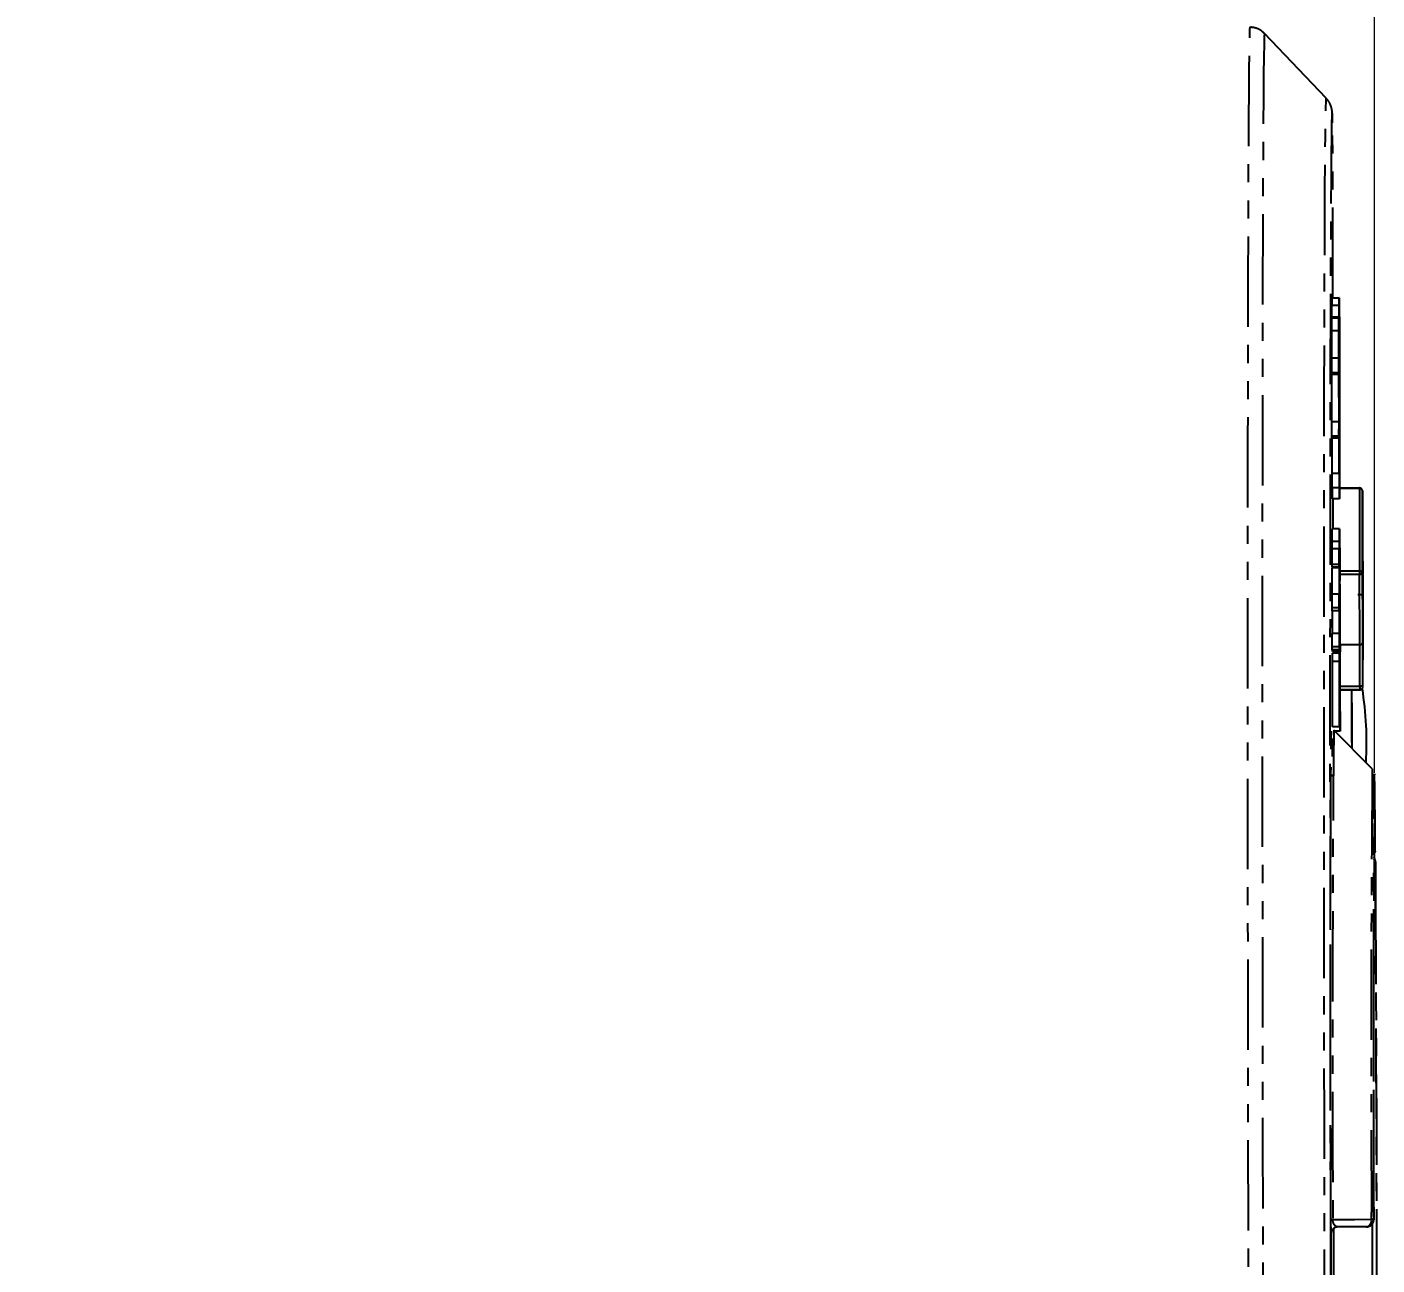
# Model space of a CAD drawing. Header units: millimetres. Extents: x 2462 to 4142, y 835 to 2023.
# Drawn here: x 3470.2 to 3565, y 1294.6 to 1381.6 of the extents above; entities that cross this region are included whole.
import ezdxf

# ---------------------------------------------------------------- set-up
doc = ezdxf.new("R2010")
doc.units = ezdxf.units.MM
doc.linetypes.add('PHANTOM', pattern=[12.7, 6.35, -1.27, 1.27, -1.27, 1.27, -1.27])
doc.layers.add('AM_5', color=3, linetype='Continuous', lineweight=25)
doc.styles.add('SLDTEXTSTYLE1', font='txt.shx', dxfattribs={"width": 0.7, "bigfont": 'gbcbig.shx'})
doc.dimstyles.new('SLDDIMSTYLE12$0', dxfattribs={"dimtxt": 12, "dimasz": 10, "dimexe": 0, "dimexo": 0.0625, "dimgap": 0.875, "dimtad": 1, "dimdec": 1, "dimlfac": 1.8, "dimrnd": 1e-09, "dimzin": 12, "dimdsep": 46, "dimtxsty": 'SLDTEXTSTYLE1', "dimcen": 0.09, "dimdle": 8.16, "dimclrd": 3, "dimclre": 3, "dimadec": 0, "dimazin": 3, "dimtfac": 1, "dimtdec": 1, "dimtofl": 0, "dimtmove": 0, "dimatfit": 3, "dimfxl": 0, "dimfrac": 2, "dimtolj": 1, "dimlwd": 5, "dimlwe": 5, "dimarcsym": 0})

# ---------------------------------------------------------------- blocks, each defined once
blk = doc.blocks.new('*D40')
at = {"layer": 'AM_5', "color": 3, "lineweight": 5, "transparency": 16777216}
blk.add_line((3383.876, 1326.694), (3383.876, 1495.505), dxfattribs=at)
at = {"layer": 'AM_5', "color": 3, "linetype": 'Continuous', "lineweight": 5, "transparency": 16777216}
for p, q in [((3393.876, 1495.505), (3554.861, 1495.505)), ((3564.861, 1329.203), (3564.861, 1495.505))]:
    blk.add_line(p, q, dxfattribs=at)
at = {"layer": 'AM_5', "color": 3, "transparency": 16777216}
for points in [[(3393.876, 1497.171), (3393.876, 1493.838), (3383.876, 1495.505)], [(3554.861, 1497.171), (3554.861, 1493.838), (3564.861, 1495.505)]]:
    blk.add_solid(points, dxfattribs=at)
at = {"layer": 'Defpoints', "color": 0, "transparency": 16777216}
for p in [(3564.861, 1495.505), (3564.861, 1329.14), (3383.876, 1326.632)]:
    blk.add_point(p, dxfattribs=at)
at = {"layer": 'AM_5', "color": 0, "transparency": 16777216, "insert": (3474.368, 1502.38), "char_height": 12, "attachment_point": 5, "style": 'SLDTEXTSTYLE1'}
blk.add_mtext('\\A1;195', dxfattribs=at)

msp = doc.modelspace()

# ---------------------------------------------------------------- linework, layer by layer
at = {"color": 7, "linetype": 'PHANTOM', "lineweight": 25}
for p, q in [((3561.477, 1376.601), (3557.145, 1381.15)), ((3561.946, 1362.57), (3561.924, 1374.876)), ((3561.89, 1362.569), (3561.891, 1362.57)), ((3562.39, 1362.57), (3561.89, 1362.569)), ((3561.891, 1362.054), (3561.89, 1362.569)), ((3562.391, 1362.571), (3561.891, 1362.57)), ((3562.39, 1362.57), (3562.391, 1362.571)), ((3562.391, 1362.571), (3562.397, 1359.954)), ((3561.879, 1361.224), (3561.88, 1362.054)), ((3562.38, 1362.055), (3561.88, 1362.054)), ((3562.379, 1361.225), (3562.38, 1362.055)), ((3561.865, 1360.26), (3561.866, 1361.155)), ((3562.366, 1361.155), (3561.866, 1361.155)), ((3562.379, 1361.225), (3561.879, 1361.224)), ((3562.365, 1360.261), (3562.366, 1361.155)), ((3562.365, 1360.261), (3561.865, 1360.26)), ((3562.401, 1360.595), (3562.395, 1360.595)), ((3562.4, 1359.637), (3562.401, 1360.595)), ((3561.863, 1357.321), (3561.864, 1358.343)), ((3562.364, 1358.344), (3561.864, 1358.343)), ((3562.363, 1357.322), (3562.364, 1358.344)), ((3562.368, 1358.027), (3562.371, 1357.964)), ((3562.373, 1357.965), (3562.386, 1357.906)), ((3562.396, 1357.783), (3562.397, 1358.613)), ((3562.363, 1357.322), (3561.863, 1357.321)), ((3561.864, 1357.194), (3561.863, 1357.321)), ((3562.364, 1357.194), (3561.864, 1357.194)), ((3561.879, 1353.876), (3561.872, 1357.194)), ((3562.364, 1357.194), (3562.363, 1357.322)), ((3562.372, 1357.389), (3562.368, 1357.452)), ((3562.379, 1353.752), (3562.372, 1357.389)), ((3562.387, 1357.332), (3562.374, 1357.39)), ((3562.374, 1357.39), (3562.381, 1353.753)), ((3562.387, 1357.332), (3562.374, 1357.332)), ((3562.384, 1357.011), (3562.375, 1357.011)), ((3562.38, 1357.009), (3562.375, 1357.009)), ((3562.379, 1356.243), (3562.38, 1357.009)), ((3562.384, 1356.245), (3562.384, 1357.011)), ((3562.394, 1353.822), (3562.387, 1357.332)), ((3562.379, 1356.243), (3562.376, 1356.243)), ((3562.39, 1356.63), (3562.395, 1354.206)), ((3562.395, 1356.058), (3562.391, 1356.058)), ((3562.394, 1355.035), (3562.395, 1356.058)), ((3562.394, 1355.035), (3562.393, 1355.035)), ((3562.395, 1354.844), (3562.394, 1355.035)), ((3562.399, 1355.74), (3562.401, 1355.741)), ((3562.402, 1355.166), (3562.399, 1355.165)), ((3562.402, 1355.741), (3562.408, 1355.744)), ((3562.41, 1355.169), (3562.404, 1355.167)), ((3562.395, 1354.844), (3562.394, 1354.844)), ((3561.872, 1352.854), (3561.873, 1353.876)), ((3562.373, 1353.877), (3561.873, 1353.876)), ((3562.372, 1352.855), (3562.373, 1353.877)), ((3562.375, 1353.686), (3562.379, 1353.752)), ((3562.38, 1353.178), (3562.377, 1353.112)), ((3562.381, 1353.753), (3562.384, 1353.754)), ((3562.384, 1353.754), (3562.381, 1353.754)), ((3562.395, 1353.247), (3562.382, 1353.178)), ((3562.386, 1353.755), (3562.389, 1353.756)), ((3562.391, 1353.757), (3562.394, 1353.822)), ((3562.408, 1353.189), (3562.407, 1352.358)), ((3562.372, 1352.855), (3561.872, 1352.854)), ((3561.873, 1352.726), (3561.872, 1352.854)), ((3562.372, 1352.727), (3561.873, 1352.726)), ((3562.372, 1352.727), (3562.372, 1352.855)), ((3562.419, 1351.469), (3562.418, 1350.702)), ((3562.386, 1350.242), (3561.886, 1350.241)), ((3561.903, 1349.226), (3561.901, 1350.241)), ((3562.387, 1351.136), (3562.386, 1350.242)), ((3562.404, 1350.057), (3562.403, 1349.227)), ((3562.403, 1349.227), (3561.903, 1349.226)), ((3561.919, 1348.466), (3561.916, 1349.226)), ((3562.419, 1348.467), (3561.919, 1348.466)), ((3561.973, 1346.352), (3561.97, 1348.466)), ((3563.819, 1349.221), (3562.417, 1349.219)), ((3563.819, 1349.187), (3562.417, 1349.184)), ((3562.419, 1348.595), (3562.419, 1348.467)), ((3564.043, 1344.089), (3564.019, 1349.021)), ((3564.018, 1346.62), (3564.023, 1345.566)), ((3564.018, 1346.424), (3564.018, 1346.62)), ((3564.022, 1345.607), (3564.018, 1346.424)), ((3561.902, 1345.457), (3561.903, 1346.352)), ((3562.403, 1346.353), (3561.903, 1346.352)), ((3562.402, 1345.458), (3562.403, 1346.353)), ((3562.41, 1344.695), (3562.411, 1345.526)), ((3562.411, 1345.526), (3562.413, 1345.08)), ((3564.017, 1345.679), (3564.021, 1344.976)), ((3564.017, 1345.483), (3564.017, 1345.679)), ((3564.021, 1344.78), (3564.017, 1345.483)), ((3564.021, 1344.976), (3564.022, 1345.607)), ((3564.023, 1345.566), (3564.021, 1343.798)), ((3564.022, 1345.566), (3564.023, 1345.566)), ((3561.889, 1343.855), (3561.89, 1344.942)), ((3562.39, 1344.942), (3561.89, 1344.942)), ((3562.402, 1345.458), (3561.902, 1345.457)), ((3562.389, 1343.856), (3562.39, 1344.942)), ((3562.413, 1344.441), (3562.41, 1344.695)), ((3564.016, 1344.997), (3564.02, 1344.232)), ((3564.016, 1344.801), (3564.016, 1344.997)), ((3564.021, 1343.798), (3564.016, 1344.801)), ((3564.02, 1344.976), (3564.021, 1344.976)), ((3564.02, 1344.232), (3564.021, 1344.78)), ((3564.024, 1343.291), (3564.027, 1344.863)), ((3564.028, 1344.625), (3564.026, 1343.054)), ((3564.026, 1344.625), (3564.028, 1344.625)), ((3564.027, 1344.863), (3564.028, 1344.625)), ((3562.389, 1343.856), (3561.889, 1343.855)), ((3561.89, 1343.664), (3561.889, 1343.855)), ((3562.39, 1343.665), (3561.89, 1343.664)), ((3562.399, 1343.605), (3561.899, 1343.604)), ((3561.903, 1341.749), (3561.899, 1343.604)), ((3562.39, 1343.665), (3562.389, 1343.856)), ((3562.399, 1343.605), (3562.394, 1343.899)), ((3562.404, 1341.435), (3562.399, 1343.605)), ((3562.401, 1343.606), (3562.411, 1338.883)), ((3562.422, 1340.037), (3562.413, 1344.441)), ((3562.415, 1344.441), (3562.419, 1342.463)), ((3562.43, 1344.064), (3562.415, 1344.064)), ((3562.43, 1342.851), (3562.43, 1344.064)), ((3564.019, 1344.232), (3564.02, 1344.232)), ((3564.022, 1343.705), (3564.024, 1343.291)), ((3564.022, 1343.508), (3564.022, 1343.705)), ((3562.43, 1342.851), (3562.418, 1342.851)), ((3562.431, 1342.724), (3562.418, 1342.723)), ((3562.431, 1342.724), (3562.43, 1342.851)), ((3563.811, 1343.152), (3562.431, 1343.15)), ((3562.432, 1343.403), (3563.811, 1343.405)), ((3563.835, 1338.22), (3563.811, 1343.152)), ((3564.011, 1343.294), (3564.035, 1338.361)), ((3564.027, 1342.444), (3564.022, 1343.508)), ((3564.023, 1343.291), (3564.024, 1343.291)), ((3564.07, 1343.35), (3564.024, 1343.35)), ((3564.024, 1343.054), (3564.026, 1343.054)), ((3564.026, 1343.054), (3564.028, 1342.64)), ((3564.026, 1342.64), (3564.028, 1342.64)), ((3564.028, 1342.64), (3564.027, 1342.444)), ((3564.035, 1340.893), (3564.037, 1342.661)), ((3564.037, 1342.661), (3564.038, 1342.454)), ((3561.892, 1340.791), (3561.893, 1341.749)), ((3562.393, 1341.75), (3561.893, 1341.749)), ((3562.392, 1340.792), (3562.393, 1341.75)), ((3562.419, 1342.463), (3562.43, 1342.468)), ((3562.43, 1342.468), (3562.419, 1342.468)), ((3562.428, 1341.892), (3562.42, 1341.889)), ((3562.42, 1341.889), (3562.423, 1340.485)), ((3562.433, 1342.213), (3562.431, 1341.638)), ((3563.695, 1341.727), (3564.07, 1341.728)), ((3564.038, 1342.454), (3564.037, 1341.193)), ((3564.037, 1342.454), (3564.038, 1342.454)), ((3564.037, 1341.172), (3564.04, 1342.185)), ((3564.039, 1342.02), (3564.04, 1342.02)), ((3564.04, 1342.185), (3564.04, 1342.02)), ((3564.04, 1342.02), (3564.04, 1340.511)), ((3564.04, 1340.49), (3564.042, 1341.751)), ((3564.042, 1341.751), (3564.043, 1341.544)), ((3562.392, 1340.792), (3561.892, 1340.791)), ((3561.893, 1340.6), (3561.892, 1340.791)), ((3562.393, 1340.6), (3562.392, 1340.792)), ((3562.397, 1341.432), (3562.404, 1341.435)), ((3562.405, 1340.861), (3562.398, 1340.858)), ((3562.409, 1338.755), (3562.405, 1340.861)), ((3562.415, 1340.609), (3562.415, 1341.312)), ((3562.431, 1341.638), (3562.421, 1341.638)), ((3564.035, 1341.193), (3564.037, 1341.193)), ((3564.035, 1341.172), (3564.037, 1341.172)), ((3564.036, 1340.573), (3564.035, 1340.893)), ((3564.039, 1341.513), (3564.036, 1340.573)), ((3564.037, 1341.193), (3564.037, 1341.172)), ((3564.038, 1341.513), (3564.039, 1341.513)), ((3564.039, 1341.493), (3564.039, 1341.513)), ((3564.039, 1340.097), (3564.039, 1341.493)), ((3564.043, 1341.544), (3564.04, 1339.777)), ((3564.041, 1341.544), (3564.043, 1341.544)), ((3564.044, 1341.327), (3564.049, 1340.273)), ((3564.044, 1341.131), (3564.044, 1341.327)), ((3564.048, 1340.314), (3564.044, 1341.131)), ((3562.393, 1340.6), (3561.893, 1340.6)), ((3561.909, 1339.006), (3561.906, 1340.6)), ((3562.423, 1340.485), (3562.434, 1340.489)), ((3562.434, 1340.489), (3562.423, 1340.489)), ((3562.431, 1339.913), (3562.424, 1339.911)), ((3562.424, 1339.911), (3562.428, 1338.188)), ((3562.432, 1339.909), (3562.431, 1339.913)), ((3562.437, 1340.299), (3562.435, 1339.596)), ((3564.039, 1340.511), (3564.04, 1340.511)), ((3564.039, 1340.49), (3564.04, 1340.49)), ((3564.04, 1339.777), (3564.039, 1340.097)), ((3564.04, 1340.511), (3564.04, 1340.49)), ((3564.043, 1340.386), (3564.047, 1339.683)), ((3564.043, 1340.19), (3564.043, 1340.386)), ((3564.046, 1339.487), (3564.043, 1340.19)), ((3564.049, 1340.273), (3564.046, 1338.505)), ((3564.047, 1339.683), (3564.048, 1340.314)), ((3564.047, 1340.273), (3564.049, 1340.273)), ((3564.05, 1340.045), (3564.051, 1339.797)), ((3564.051, 1338.856), (3564.05, 1340.045)), ((3564.05, 1339.797), (3564.051, 1339.797)), ((3564.051, 1339.797), (3564.052, 1338.66)), ((3561.901, 1338.048), (3561.902, 1339.006)), ((3562.402, 1339.007), (3561.902, 1339.006)), ((3562.401, 1338.049), (3562.402, 1339.007)), ((3562.411, 1338.883), (3562.414, 1338.437)), ((3562.426, 1338.123), (3562.423, 1339.718)), ((3562.435, 1339.596), (3562.425, 1339.596)), ((3564.042, 1339.704), (3564.046, 1338.939)), ((3564.042, 1339.508), (3564.042, 1339.704)), ((3564.046, 1338.505), (3564.042, 1339.508)), ((3564.044, 1338.939), (3564.046, 1338.939)), ((3564.045, 1339.683), (3564.047, 1339.683)), ((3564.046, 1338.939), (3564.046, 1339.487)), ((3564.053, 1338.391), (3564.054, 1339.156)), ((3564.056, 1338.918), (3564.053, 1337.151)), ((3564.054, 1339.156), (3564.056, 1338.918)), ((3564.054, 1338.918), (3564.056, 1338.918)), ((3562.401, 1338.049), (3561.901, 1338.048)), ((3561.902, 1337.857), (3561.901, 1338.048)), ((3562.402, 1337.858), (3562.401, 1338.049)), ((3562.406, 1338.753), (3562.409, 1338.755)), ((3562.411, 1338.181), (3562.406, 1338.179)), ((3562.412, 1337.734), (3562.411, 1338.181)), ((3562.414, 1338.437), (3562.412, 1337.734)), ((3562.424, 1337.675), (3562.426, 1338.123)), ((3562.428, 1338.188), (3562.44, 1338.192)), ((3562.44, 1338.192), (3562.428, 1338.192)), ((3562.444, 1338.002), (3562.441, 1337.363)), ((3562.483, 1338.217), (3563.835, 1338.22)), ((3564.046, 1338.66), (3564.052, 1338.66)), ((3564.088, 1338.638), (3564.046, 1338.637)), ((3564.052, 1338.66), (3564.053, 1338.391)), ((3564.053, 1338.195), (3564.052, 1338.484)), ((3564.052, 1338.391), (3564.053, 1338.391)), ((3564.052, 1337.585), (3564.053, 1338.195)), ((3562.402, 1337.858), (3561.902, 1337.857)), ((3561.905, 1337.028), (3561.906, 1337.603)), ((3562.405, 1337.029), (3561.905, 1337.028)), ((3562.406, 1337.604), (3561.906, 1337.603)), ((3561.912, 1337.733), (3561.912, 1337.857)), ((3562.412, 1337.734), (3561.912, 1337.733)), ((3562.405, 1337.029), (3562.406, 1337.604)), ((3562.418, 1336.523), (3562.419, 1337.162)), ((3562.421, 1337.482), (3562.421, 1336.779)), ((3562.425, 1337.42), (3562.421, 1337.42)), ((3562.441, 1337.363), (3562.421, 1337.363)), ((3562.427, 1337.357), (3562.421, 1337.357)), ((3562.425, 1337.42), (3562.424, 1337.675)), ((3562.427, 1337.357), (3562.428, 1337.421)), ((3562.435, 1335.252), (3562.427, 1337.357)), ((3562.438, 1337.617), (3562.43, 1337.614)), ((3564.051, 1337.812), (3564.052, 1337.585)), ((3564.053, 1337.151), (3564.051, 1337.668)), ((3564.051, 1337.585), (3564.052, 1337.585)), ((3562.411, 1335.371), (3562.421, 1335.311)), ((3562.423, 1335.311), (3562.435, 1335.252)), ((3562.436, 1335.292), (3563.842, 1335.295)), ((3563.844, 1335.041), (3562.437, 1335.039)), ((3563.845, 1335.041), (3563.844, 1335.041)), ((3562.422, 1334.673), (3562.413, 1334.732)), ((3562.437, 1334.614), (3562.425, 1334.673)), ((3562.437, 1335.036), (3563.844, 1335.038)), ((3562.416, 1333.265), (3562.416, 1332.434)), ((3562.428, 1333.461), (3562.427, 1332.694)), ((3562.444, 1333.148), (3562.444, 1332.127)), ((3562.416, 1332.434), (3561.916, 1332.434)), ((3564.713, 1329.495), (3562.001, 1332.197)), ((3562.427, 1332.694), (3562.416, 1332.694)), ((3562.444, 1332.127), (3562.072, 1332.126)), ((3564.711, 1329.492), (3564.713, 1329.495)), ((3564.91, 1323.71), (3564.911, 1325.952)), ((3564.91, 1323.71), (3564.894, 1323.584)), ((3564.932, 1322.958), (3564.932, 1320.717)), ((3564.658, 1297.835), (3564.658, 1298.339)), ((3562.025, 1297.215), (3562.178, 1297.327)), ((3564.495, 1297.341), (3564.504, 1297.345)), ((3564.806, 1297.805), (3564.814, 1297.808)), ((3561.821, 1296.805), (3561.802, 1296.797))]:
    msp.add_line(p, q, dxfattribs=at)
at = {"color": 7, "linetype": 'PHANTOM', "lineweight": 25, "flags": 128}
for points in [[(3556.432, 1208.143), (3556.432, 1208.143), (3556.415, 1208.323), (3556.396, 1208.859), (3556.377, 1209.747), (3556.358, 1210.984), (3556.339, 1212.566), (3556.319, 1214.484), (3556.299, 1216.732), (3556.279, 1219.301), (3556.26, 1222.18), (3556.24, 1225.356), (3556.22, 1228.818), (3556.201, 1232.55), (3556.182, 1236.538), (3556.163, 1240.765), (3556.145, 1245.214), (3556.128, 1249.867), (3556.111, 1254.704), (3556.094, 1259.706), (3556.079, 1264.852), (3556.064, 1270.121), (3556.051, 1275.491), (3556.038, 1280.941), (3556.026, 1286.449), (3556.016, 1291.991), (3556.006, 1297.544), (3555.998, 1303.087), (3555.99, 1308.596), (3555.984, 1314.049), (3555.98, 1319.423), (3555.976, 1324.697), (3555.974, 1329.848), (3555.973, 1334.856), (3555.973, 1339.7), (3555.974, 1344.36), (3555.977, 1348.818), (3555.981, 1353.054), (3555.986, 1357.052), (3555.993, 1360.795), (3556, 1364.268), (3556.009, 1367.456), (3556.019, 1370.346), (3556.03, 1372.928), (3556.042, 1375.189), (3556.055, 1377.121), (3556.069, 1378.716), (3556.084, 1379.967), (3556.1, 1380.869), (3556.116, 1381.419), (3556.133, 1381.614), (3556.134, 1381.614)], [(3557.146, 1381.15), (3557.144, 1381.15), (3557.127, 1380.956), (3557.11, 1380.409), (3557.095, 1379.512), (3557.08, 1378.268), (3557.066, 1376.681), (3557.053, 1374.76), (3557.041, 1372.511), (3557.03, 1369.943), (3557.02, 1367.068), (3557.011, 1363.897), (3557.004, 1360.443), (3556.997, 1356.72), (3556.992, 1352.744), (3556.988, 1348.53), (3556.985, 1344.097), (3556.984, 1339.461), (3556.984, 1334.643), (3556.985, 1329.662), (3556.987, 1324.538), (3556.991, 1319.293), (3556.996, 1313.948), (3557.002, 1308.524), (3557.009, 1303.045), (3557.017, 1297.532), (3557.027, 1292.008), (3557.037, 1286.496), (3557.049, 1281.018), (3557.062, 1275.597), (3557.075, 1270.255), (3557.09, 1265.015), (3557.105, 1259.896), (3557.121, 1254.921), (3557.138, 1250.11), (3557.155, 1245.482), (3557.173, 1241.057), (3557.192, 1236.853), (3557.211, 1232.886), (3557.23, 1229.174), (3557.25, 1225.731), (3557.269, 1222.571), (3557.289, 1219.708), (3557.309, 1217.154), (3557.329, 1214.917), (3557.348, 1213.009), (3557.367, 1211.436), (3557.387, 1210.206), (3557.405, 1209.322), (3557.423, 1208.789), (3557.441, 1208.61), (3557.442, 1208.61)], [(3561.758, 1213.174), (3561.758, 1213.174), (3561.741, 1213.334), (3561.723, 1213.845), (3561.705, 1214.703), (3561.687, 1215.905), (3561.668, 1217.446), (3561.649, 1219.319), (3561.63, 1221.516), (3561.611, 1224.029), (3561.591, 1226.845), (3561.572, 1229.953), (3561.553, 1233.34), (3561.535, 1236.99), (3561.517, 1240.889), (3561.499, 1245.02), (3561.482, 1249.365), (3561.465, 1253.905), (3561.449, 1258.621), (3561.433, 1263.492), (3561.419, 1268.499), (3561.405, 1273.618), (3561.392, 1278.828), (3561.381, 1284.108), (3561.37, 1289.434), (3561.36, 1294.783), (3561.351, 1300.133), (3561.344, 1305.46), (3561.337, 1310.741), (3561.332, 1315.955), (3561.328, 1321.078), (3561.326, 1326.089), (3561.324, 1330.967), (3561.324, 1335.689), (3561.325, 1340.236), (3561.327, 1344.589), (3561.331, 1348.728), (3561.336, 1352.637), (3561.342, 1356.298), (3561.349, 1359.695), (3561.357, 1362.814), (3561.367, 1365.642), (3561.377, 1368.166), (3561.389, 1370.376), (3561.401, 1372.262), (3561.414, 1373.816), (3561.429, 1375.032), (3561.444, 1375.903), (3561.46, 1376.427), (3561.476, 1376.601), (3561.477, 1376.601)], [(3561.887, 1375.564), (3561.873, 1375.377), (3561.857, 1374.825), (3561.842, 1373.917), (3561.827, 1372.656), (3561.814, 1371.049), (3561.802, 1369.102), (3561.79, 1366.823), (3561.78, 1364.224), (3561.77, 1361.316), (3561.762, 1358.112), (3561.755, 1354.625), (3561.75, 1350.872), (3561.745, 1346.87), (3561.742, 1342.635), (3561.74, 1338.188), (3561.739, 1333.547), (3561.74, 1328.734), (3561.742, 1323.77), (3561.745, 1318.677), (3561.75, 1313.479), (3561.756, 1308.197), (3561.762, 1302.856), (3561.771, 1297.479), (3561.78, 1292.091), (3561.79, 1286.715), (3561.802, 1281.376), (3561.814, 1276.097), (3561.828, 1270.902), (3561.842, 1265.813), (3561.857, 1260.855), (3561.873, 1256.048), (3561.89, 1251.415), (3561.907, 1246.975), (3561.925, 1242.749), (3561.943, 1238.756), (3561.961, 1235.013), (3561.98, 1231.537), (3562, 1228.343), (3562.019, 1225.447), (3562.038, 1222.86), (3562.057, 1220.594), (3562.077, 1218.66), (3562.095, 1217.065), (3562.114, 1215.818), (3562.132, 1214.924), (3562.15, 1214.386), (3562.165, 1214.211)], [(3561.924, 1374.876), (3561.907, 1375.402), (3561.889, 1375.569), (3561.887, 1375.564)], [(3563.811, 1343.405), (3563.85, 1343.403), (3563.887, 1343.397), (3563.922, 1343.387), (3563.952, 1343.373), (3563.977, 1343.356), (3563.996, 1343.337), (3564.007, 1343.316), (3564.011, 1343.294)], [(3564.055, 1343.268), (3564.053, 1343.182), (3564.052, 1343.152), (3564.052, 1343.152)], [(3561.795, 1297.853), (3561.791, 1301.464), (3561.787, 1305.014), (3561.785, 1308.468), (3561.784, 1311.796), (3561.784, 1314.966), (3561.785, 1317.948), (3561.788, 1320.714), (3561.792, 1323.239), (3561.797, 1325.5), (3561.803, 1327.475), (3561.81, 1329.145), (3561.819, 1330.495), (3561.828, 1331.513), (3561.838, 1332.19), (3561.849, 1332.517), (3561.86, 1332.494), (3561.872, 1332.119), (3561.885, 1331.397), (3561.898, 1330.334), (3561.911, 1328.94)], [(3564.911, 1325.952), (3564.898, 1327.312), (3564.885, 1328.304), (3564.872, 1328.915), (3564.861, 1329.14), (3564.849, 1328.976), (3564.839, 1328.423), (3564.829, 1327.49), (3564.821, 1326.185), (3564.814, 1324.525), (3564.807, 1322.528), (3564.802, 1320.216), (3564.799, 1317.616), (3564.797, 1314.758), (3564.796, 1311.673), (3564.796, 1308.398), (3564.798, 1304.968), (3564.801, 1301.424), (3564.806, 1297.805)], [(3565.029, 1266.789), (3565.034, 1269.047), (3565.038, 1271.597), (3565.04, 1274.412), (3565.041, 1277.458), (3565.041, 1280.702), (3565.039, 1284.107), (3565.036, 1287.634), (3565.032, 1291.243), (3565.026, 1294.892), (3565.019, 1298.542), (3565.011, 1302.149), (3565.002, 1305.673), (3564.992, 1309.075), (3564.981, 1312.315), (3564.97, 1315.356), (3564.958, 1318.165), (3564.945, 1320.708), (3564.932, 1322.958)], [(3564.932, 1320.717), (3564.944, 1318.634), (3564.955, 1316.284), (3564.966, 1313.695), (3564.977, 1310.895), (3564.987, 1307.915), (3564.996, 1304.789), (3565.005, 1301.552), (3565.012, 1298.239), (3565.018, 1294.889), (3565.024, 1291.539), (3565.028, 1288.225), (3565.03, 1284.986), (3565.032, 1281.856), (3565.032, 1278.873), (3565.031, 1276.068), (3565.029, 1273.473), (3565.026, 1271.117), (3565.021, 1269.027)], [(3561.828, 1292.8), (3561.828, 1292.949), (3561.827, 1293.567), (3561.825, 1294.186), (3561.824, 1294.805), (3561.823, 1295.424), (3561.822, 1296.043), (3561.821, 1296.661), (3561.82, 1297.279)], [(3561.943, 1297.825), (3563.464, 1297.83), (3564.658, 1297.835)], [(3562.017, 1292.413), (3562.016, 1293.18), (3562.01, 1296.583), (3562.009, 1297.199)], [(3564.307, 1297.304), (3563.183, 1297.301), (3562.301, 1297.298)], [(3564.733, 1291.987), (3564.728, 1294.888), (3564.723, 1297.526)]]:
    msp.add_lwpolyline(points, dxfattribs=at)
at = {"color": 7, "linetype": 'PHANTOM', "lineweight": 25}
for centre, radius, start, end in [((3560.424, 1374.873), 1.5, 0.09872, 1.46332), ((5936.989, 1342.913), 2373.178, 179.848529, 179.988109), ((3563.819, 1349.021), 0.2, 0.27867, 90.09849), ((3564.845, 1349.195), 1.026, 178.55289, 180.46692), ((3563.835, 1349.002), 0.186, 6.0839, 94.91755), ((5915.113, 1342.806), 2351.102, 179.848529, 179.988109), ((3610.768, 1344.05), 46.725, 179.9521, 181.10121), ((3618.087, 1343.388), 54.276, 179.98205, 180.24951), ((3563.836, 1343.33), 0.179, 262.10277, 348.50317), ((2962.507, 1340.113), 601.556, 359.536059, 0.30058), ((3563.86, 1338.397), 0.179, 262.10277, 348.50317), ((2773.053, 1334.744), 790.79, 0.039928, 0.251827), ((2720.535, 1334.654), 843.509, 0.039928, 0.251827), ((3563.889, 1335.066), 0.234, 48.77348, 101.52991), ((3586.701, 1335.26), 22.859, 179.91361, 180.54894), ((3563.843, 1335.241), 0.2, 270.08707, 0.07993), ((3539.809, 1331.329), 24.5, 356.74181, 8.9325), ((5530.862, 1334.824), 1967.603, 179.993795, 180.113105), ((5549.826, 1334.841), 1986.564, 179.994362, 180.112626), ((6331.012, 1310.308), 2769.098, 179.547097, 180.258305), ((5800.718, 1310.074), 2236.091, 179.502437, 180.300687), ((5780.419, 1308.364), 2215.63, 179.529309, 180.272985), ((3560.591, 1326.099), 4.298, 357.5452, 6.23459), ((3313.623, 1321.958), 251.294, 0.39955, 0.90225), ((3564.432, 1322.957), 0.5, 0.35633, 38.11251), ((3564.73, 1322.931), 0.204, 7.61896, 62.28189), ((3561.924, 1298.129), 0.305, 245.02419, 273.52047), ((3562.302, 1296.798), 0.5, 90.09857, 180.09888), ((3564.211, 1297.75), 0.456, 282.18371, 10.8145), ((3564.306, 1297.804), 0.5, 270.09857, 0.09888), ((3564.677, 1297.549), 0.287, 63.19188, 93.66199)]:
    msp.add_arc(centre, radius, start, end, dxfattribs=at)
for points, knots in [([(3557.151, 1381.123), (3557.113, 1381.169), (3556.974, 1381.337), (3556.626, 1381.542), (3556.307, 1381.58), (3556.158, 1381.598)], [0, 0, 0, 0, 0.166232, 0.609863, 1, 1, 1, 1]), ([(3561.924, 1374.912), (3561.921, 1375.023), (3561.911, 1375.355), (3561.906, 1375.545), (3561.882, 1375.753), (3561.854, 1375.923), (3561.778, 1376.148), (3561.667, 1376.387), (3561.535, 1376.52), (3561.481, 1376.574)], [0, 0, 0, 0, 0.2485, 0.738269, 0.854121, 0.911359, 0.944932, 0.977662, 1, 1, 1, 1]), ([(3562.389, 1357.141), (3562.39, 1357.593), (3562.391, 1358.497), (3562.393, 1359.639), (3562.393, 1361.106), (3562.391, 1362.08), (3562.39, 1362.57)], [0, 0, 0, 0, 0.280918, 0.561832, 0.779392, 1, 1, 1, 1]), ([(3562.38, 1362.055), (3562.381, 1361.497), (3562.382, 1360.579), (3562.385, 1359.301), (3562.387, 1358.221), (3562.388, 1357.501), (3562.389, 1357.141)], [0, 0, 0, 0, 0.339969, 0.559979, 0.77999, 1, 1, 1, 1]), ([(3562.366, 1361.155), (3562.367, 1360.557), (3562.369, 1359.489), (3562.372, 1358.43), (3562.373, 1357.965)], [0, 0, 0, 0, 0.5599448, 1, 1, 1, 1]), ([(3562.386, 1357.906), (3562.385, 1358.527), (3562.383, 1359.393), (3562.381, 1360.502), (3562.379, 1360.984), (3562.379, 1361.225)], [0, 0, 0, 0, 0.560105, 0.780141, 1, 1, 1, 1]), ([(3561.87, 1358.343), (3561.869, 1358.652), (3561.868, 1359.131), (3561.867, 1359.783), (3561.866, 1360.102), (3561.865, 1360.26)], [0, 0, 0, 0, 0.475486, 0.739141, 1, 1, 1, 1]), ([(3562.371, 1357.964), (3562.37, 1358.399), (3562.368, 1359.004), (3562.367, 1359.784), (3562.366, 1360.103), (3562.365, 1360.261)], [0, 0, 0, 0, 0.561218, 0.781778, 1, 1, 1, 1]), ([(3562.397, 1359.954), (3562.396, 1359.793), (3562.395, 1359.469), (3562.394, 1358.821), (3562.392, 1357.896), (3562.391, 1357.153), (3562.39, 1356.63)], [0, 0, 0, 0, 0.18574, 0.372605, 0.559486, 1, 1, 1, 1]), ([(3562.401, 1360.595), (3562.404, 1358.887), (3562.408, 1356.732), (3562.413, 1354.136), (3562.416, 1352.797), (3562.418, 1351.911), (3562.419, 1351.469)], [0, 0, 0, 0, 0.560048, 0.706751, 0.853452, 1, 1, 1, 1]), ([(3562.408, 1355.744), (3562.407, 1356.473), (3562.405, 1357.49), (3562.402, 1358.793), (3562.401, 1359.356), (3562.4, 1359.637)], [0, 0, 0, 0, 0.560211, 0.780295, 1, 1, 1, 1]), ([(3562.364, 1358.344), (3562.364, 1358.266), (3562.365, 1358.109), (3562.366, 1358.041), (3562.367, 1358.032), (3562.368, 1358.027)], [0, 0, 0, 0, 0.275466, 0.557059, 1, 1, 1, 1]), ([(3562.397, 1358.613), (3562.398, 1358.077), (3562.4, 1357.119), (3562.402, 1356.162), (3562.402, 1355.741)], [0, 0, 0, 0, 0.559997, 1, 1, 1, 1]), ([(3562.367, 1357.443), (3562.366, 1357.45), (3562.365, 1357.467), (3562.364, 1357.292), (3562.364, 1357.194)], [0, 0, 0, 0, 0.440713, 1, 1, 1, 1]), ([(3562.38, 1357.009), (3562.38, 1356.704), (3562.381, 1356.094), (3562.384, 1355.011), (3562.385, 1354.231), (3562.386, 1353.755)], [0, 0, 0, 0, 0.2796657, 0.5597908, 1, 1, 1, 1]), ([(3562.384, 1357.011), (3562.386, 1356.404), (3562.388, 1355.32), (3562.39, 1354.234), (3562.391, 1353.757)], [0, 0, 0, 0, 0.559999, 1, 1, 1, 1]), ([(3562.401, 1355.741), (3562.4, 1356.126), (3562.398, 1356.814), (3562.397, 1357.487), (3562.396, 1357.783)], [0, 0, 0, 0, 0.56079, 1, 1, 1, 1]), ([(3562.384, 1353.754), (3562.383, 1354.222), (3562.382, 1354.873), (3562.38, 1355.709), (3562.379, 1356.065), (3562.379, 1356.243)], [0, 0, 0, 0, 0.560518, 0.780756, 1, 1, 1, 1]), ([(3562.389, 1353.756), (3562.388, 1354.224), (3562.387, 1354.875), (3562.385, 1355.711), (3562.384, 1356.067), (3562.384, 1356.245)], [0, 0, 0, 0, 0.560518, 0.780756, 1, 1, 1, 1]), ([(3562.395, 1356.058), (3562.395, 1355.976), (3562.396, 1355.811), (3562.397, 1355.737), (3562.398, 1355.741), (3562.398, 1355.744)], [0, 0, 0, 0, 0.351455, 0.707205, 1, 1, 1, 1]), ([(3562.399, 1355.165), (3562.398, 1355.162), (3562.397, 1355.157), (3562.396, 1354.94), (3562.395, 1354.844)], [0, 0, 0, 0, 0.561257, 1, 1, 1, 1]), ([(3562.407, 1352.358), (3562.406, 1352.884), (3562.405, 1353.824), (3562.403, 1354.756), (3562.402, 1355.166)], [0, 0, 0, 0, 0.559774, 1, 1, 1, 1]), ([(3562.404, 1355.167), (3562.404, 1354.796), (3562.406, 1354.133), (3562.407, 1353.477), (3562.408, 1353.189)], [0, 0, 0, 0, 0.56022, 1, 1, 1, 1]), ([(3562.418, 1350.702), (3562.417, 1351.537), (3562.414, 1353.03), (3562.411, 1354.515), (3562.41, 1355.169)], [0, 0, 0, 0, 0.559723, 1, 1, 1, 1]), ([(3562.395, 1354.206), (3562.398, 1353.767), (3562.402, 1352.89), (3562.411, 1351.021), (3562.416, 1349.515), (3562.419, 1348.595)], [0, 0, 0, 0, 0.27997, 0.560116, 1, 1, 1, 1]), ([(3562.377, 1353.112), (3562.376, 1353.093), (3562.374, 1353.06), (3562.373, 1352.829), (3562.372, 1352.727)], [0, 0, 0, 0, 0.561121, 1, 1, 1, 1]), ([(3562.373, 1353.877), (3562.373, 1353.842), (3562.373, 1353.772), (3562.373, 1353.707), (3562.374, 1353.674), (3562.374, 1353.68), (3562.375, 1353.683)], [0, 0, 0, 0, 0.174111, 0.350226, 0.702009, 1, 1, 1, 1]), ([(3562.386, 1350.242), (3562.385, 1350.792), (3562.383, 1351.776), (3562.381, 1352.749), (3562.38, 1353.178)], [0, 0, 0, 0, 0.559714, 1, 1, 1, 1]), ([(3562.382, 1353.178), (3562.383, 1352.793), (3562.385, 1352.106), (3562.386, 1351.432), (3562.387, 1351.136)], [0, 0, 0, 0, 0.560513, 1, 1, 1, 1]), ([(3562.403, 1349.227), (3562.402, 1349.979), (3562.399, 1351.322), (3562.396, 1352.659), (3562.395, 1353.247)], [0, 0, 0, 0, 0.559835, 1, 1, 1, 1]), ([(3562.419, 1348.467), (3562.415, 1349.481), (3562.408, 1351.292), (3562.4, 1352.739), (3562.397, 1353.376)], [0, 0, 0, 0, 0.559981, 1, 1, 1, 1]), ([(3562.397, 1353.376), (3562.398, 1352.999), (3562.399, 1352.379), (3562.401, 1351.516), (3562.402, 1350.786), (3562.403, 1350.3), (3562.404, 1350.057)], [0, 0, 0, 0, 0.340013, 0.560022, 0.780028, 1, 1, 1, 1]), ([(3561.886, 1350.241), (3561.885, 1350.792), (3561.884, 1351.624), (3561.882, 1352.448), (3561.881, 1352.726)], [0, 0, 0, 0, 0.661577, 1, 1, 1, 1]), ([(3562.403, 1346.353), (3562.404, 1345.815), (3562.406, 1344.738), (3562.41, 1342.825), (3562.413, 1341.45), (3562.415, 1340.609)], [0, 0, 0, 0, 0.279869, 0.559918, 1, 1, 1, 1]), ([(3561.904, 1344.942), (3561.904, 1344.949), (3561.903, 1345.047), (3561.903, 1345.186), (3561.903, 1345.344), (3561.902, 1345.413), (3561.902, 1345.452), (3561.902, 1345.46), (3561.902, 1345.458), (3561.902, 1345.457)], [0, 0, 0, 0, 0.04129, 0.519711, 0.759657, 0.878914, 0.941307, 0.968833, 1, 1, 1, 1]), ([(3562.39, 1344.942), (3562.39, 1344.908), (3562.391, 1344.839), (3562.391, 1344.735), (3562.392, 1344.627), (3562.393, 1344.491), (3562.397, 1344.349), (3562.4, 1344.23), (3562.402, 1344.022), (3562.402, 1343.958), (3562.403, 1343.907), (3562.403, 1343.874), (3562.403, 1343.839), (3562.403, 1343.805), (3562.403, 1343.768), (3562.402, 1343.723), (3562.402, 1343.664), (3562.402, 1343.628), (3562.401, 1343.606)], [0, 0, 0, 0, 0.023224, 0.046795, 0.093507, 0.187123, 0.374543, 0.749392, 0.811774, 0.835286, 0.847382, 0.853304, 0.858912, 0.871473, 0.884325, 0.90349, 0.938093, 1, 1, 1, 1]), ([(3562.421, 1336.779), (3562.419, 1337.511), (3562.416, 1338.975), (3562.412, 1341.157), (3562.408, 1342.977), (3562.405, 1344.245), (3562.404, 1344.878), (3562.403, 1345.188), (3562.403, 1345.345), (3562.402, 1345.414), (3562.402, 1345.453), (3562.402, 1345.461), (3562.402, 1345.459), (3562.402, 1345.458)], [0, 0, 0, 0, 0.249929, 0.499934, 0.74994, 0.87494, 0.937439, 0.968658, 0.984316, 0.992098, 0.99617, 0.997966, 1, 1, 1, 1]), ([(3562.413, 1345.08), (3562.417, 1345.06), (3562.423, 1345.025), (3562.43, 1344.581), (3562.433, 1344.385)], [0, 0, 0, 0, 0.560581, 1, 1, 1, 1]), ([(3562.392, 1343.907), (3562.392, 1343.913), (3562.391, 1343.937), (3562.391, 1343.778), (3562.39, 1343.665)], [0, 0, 0, 0, 0.287893, 1, 1, 1, 1]), ([(3562.43, 1344.064), (3562.427, 1344.196), (3562.422, 1344.43), (3562.417, 1344.438), (3562.415, 1344.441)], [0, 0, 0, 0, 0.559786, 1, 1, 1, 1]), ([(3562.433, 1344.385), (3562.433, 1344.092), (3562.432, 1343.569), (3562.431, 1342.982), (3562.431, 1342.724)], [0, 0, 0, 0, 0.559921, 1, 1, 1, 1]), ([(3564.03, 1343.105), (3564.03, 1343.307), (3564.03, 1343.559), (3564.031, 1343.67), (3564.032, 1343.664), (3564.033, 1343.588), (3564.033, 1343.494), (3564.034, 1343.446)], [0, 0, 0, 0, 0.499133, 0.624424, 0.749622, 0.874708, 1, 1, 1, 1]), ([(3564.031, 1341.637), (3564.031, 1341.691), (3564.03, 1341.798), (3564.03, 1342.001), (3564.029, 1342.216), (3564.029, 1342.632), (3564.029, 1342.895), (3564.03, 1343.105)], [0, 0, 0, 0, 0.125297, 0.250413, 0.375603, 0.500878, 1, 1, 1, 1]), ([(3564.031, 1342.857), (3564.031, 1342.714), (3564.03, 1342.5), (3564.03, 1342.163), (3564.031, 1341.955), (3564.031, 1341.874), (3564.031, 1341.834)], [0, 0, 0, 0, 0.501886, 0.750204, 0.875265, 1, 1, 1, 1]), ([(3564.033, 1343.25), (3564.033, 1343.281), (3564.033, 1343.344), (3564.032, 1343.362), (3564.031, 1343.22), (3564.031, 1343.003), (3564.031, 1342.857)], [0, 0, 0, 0, 0.124691, 0.249737, 0.498265, 1, 1, 1, 1]), ([(3564.034, 1342.206), (3564.034, 1342.352), (3564.035, 1342.57), (3564.034, 1342.915), (3564.034, 1343.126), (3564.034, 1343.209), (3564.033, 1343.25)], [0, 0, 0, 0, 0.501698, 0.750126, 0.875254, 1, 1, 1, 1]), ([(3564.034, 1343.446), (3564.034, 1343.392), (3564.034, 1343.284), (3564.035, 1343.078), (3564.035, 1342.86), (3564.036, 1342.438), (3564.035, 1342.171), (3564.035, 1341.958)], [0, 0, 0, 0, 0.125329, 0.250449, 0.375699, 0.501004, 1, 1, 1, 1]), ([(3562.393, 1341.75), (3562.393, 1341.725), (3562.393, 1341.676), (3562.393, 1341.599), (3562.394, 1341.541), (3562.395, 1341.432), (3562.395, 1341.419), (3562.396, 1341.424), (3562.396, 1341.425)], [0, 0, 0, 0, 0.085163, 0.169262, 0.254222, 0.33893, 0.904973, 1, 1, 1, 1]), ([(3562.431, 1341.638), (3562.431, 1341.728), (3562.43, 1341.889), (3562.429, 1341.891), (3562.428, 1341.892)], [0, 0, 0, 0, 0.557298, 1, 1, 1, 1]), ([(3562.43, 1342.468), (3562.431, 1342.465), (3562.432, 1342.459), (3562.432, 1342.44), (3562.433, 1342.383), (3562.433, 1342.363), (3562.433, 1342.344), (3562.433, 1342.328), (3562.433, 1342.313), (3562.433, 1342.264), (3562.433, 1342.237), (3562.433, 1342.213)], [0, 0, 0, 0, 0.419607, 0.748833, 0.780193, 0.811936, 0.828091, 0.843719, 0.85893, 0.874541, 1, 1, 1, 1]), ([(3564.031, 1341.834), (3564.032, 1341.802), (3564.032, 1341.739), (3564.033, 1341.713), (3564.033, 1341.841), (3564.034, 1342.06), (3564.034, 1342.206)], [0, 0, 0, 0, 0.12479, 0.249939, 0.498148, 1, 1, 1, 1]), ([(3564.035, 1341.958), (3564.035, 1341.757), (3564.034, 1341.505), (3564.033, 1341.404), (3564.033, 1341.417), (3564.032, 1341.495), (3564.031, 1341.59), (3564.031, 1341.637)], [0, 0, 0, 0, 0.498982, 0.624271, 0.749515, 0.874666, 1, 1, 1, 1]), ([(3562.398, 1340.858), (3562.397, 1340.859), (3562.395, 1340.861), (3562.394, 1340.68), (3562.393, 1340.6)], [0, 0, 0, 0, 0.561133, 1, 1, 1, 1]), ([(3562.415, 1341.312), (3562.416, 1341.041), (3562.419, 1340.556), (3562.421, 1340.196), (3562.422, 1340.037)], [0, 0, 0, 0, 0.558722, 1, 1, 1, 1]), ([(3562.423, 1339.718), (3562.421, 1339.882), (3562.419, 1340.173), (3562.416, 1340.299), (3562.415, 1340.354)], [0, 0, 0, 0, 0.560779, 1, 1, 1, 1]), ([(3562.415, 1340.354), (3562.416, 1339.815), (3562.418, 1338.854), (3562.42, 1337.901), (3562.421, 1337.482)], [0, 0, 0, 0, 0.560115, 1, 1, 1, 1]), ([(3562.435, 1339.596), (3562.435, 1339.677), (3562.434, 1339.839), (3562.433, 1339.882), (3562.433, 1339.903)], [0, 0, 0, 0, 0.498279, 1, 1, 1, 1]), ([(3562.434, 1340.489), (3562.435, 1340.492), (3562.435, 1340.495), (3562.436, 1340.419), (3562.437, 1340.385), (3562.437, 1340.36), (3562.437, 1340.327), (3562.437, 1340.308), (3562.437, 1340.299)], [0, 0, 0, 0, 0.749014, 0.873983, 0.905501, 0.93786, 0.967482, 1, 1, 1, 1]), ([(3562.402, 1339.007), (3562.402, 1338.98), (3562.402, 1338.925), (3562.402, 1338.84), (3562.403, 1338.779), (3562.404, 1338.744), (3562.404, 1338.75), (3562.405, 1338.752)], [0, 0, 0, 0, 0.087887, 0.176307, 0.352186, 0.704501, 1, 1, 1, 1]), ([(3564.049, 1338.732), (3564.049, 1338.788), (3564.049, 1338.9), (3564.049, 1338.962), (3564.05, 1338.943), (3564.051, 1338.885), (3564.051, 1338.856)], [0, 0, 0, 0, 0.2803705, 0.5592157, 0.7797153, 1, 1, 1, 1]), ([(3562.406, 1338.179), (3562.405, 1338.179), (3562.403, 1338.18), (3562.402, 1337.956), (3562.402, 1337.858)], [0, 0, 0, 0, 0.562025, 1, 1, 1, 1]), ([(3562.44, 1338.192), (3562.441, 1338.197), (3562.442, 1338.203), (3562.443, 1338.125), (3562.443, 1338.101), (3562.443, 1338.079), (3562.444, 1338.056), (3562.444, 1338.031), (3562.444, 1338.014), (3562.444, 1338.002)], [0, 0, 0, 0, 0.748872, 0.853744, 0.894502, 0.937761, 0.953338, 0.967681, 1, 1, 1, 1]), ([(3564.051, 1337.668), (3564.05, 1337.753), (3564.049, 1337.924), (3564.049, 1338.242), (3564.048, 1338.533), (3564.048, 1338.666), (3564.049, 1338.732)], [0, 0, 0, 0, 0.280748, 0.559845, 0.779251, 1, 1, 1, 1]), ([(3564.052, 1338.484), (3564.051, 1338.526), (3564.051, 1338.608), (3564.05, 1338.655), (3564.05, 1338.598), (3564.05, 1338.529), (3564.05, 1338.495)], [0, 0, 0, 0, 0.280414, 0.55968, 0.779182, 1, 1, 1, 1]), ([(3564.05, 1338.495), (3564.05, 1338.438), (3564.05, 1338.324), (3564.05, 1338.042), (3564.051, 1337.9), (3564.051, 1337.812)], [0, 0, 0, 0, 0.280741, 0.559569, 1, 1, 1, 1]), ([(3561.916, 1332.434), (3561.914, 1333.301), (3561.911, 1334.509), (3561.908, 1336.047), (3561.906, 1336.701), (3561.905, 1337.028)], [0, 0, 0, 0, 0.560163, 0.780247, 1, 1, 1, 1]), ([(3562.416, 1332.434), (3562.414, 1333.302), (3562.411, 1334.51), (3562.408, 1336.048), (3562.406, 1336.702), (3562.405, 1337.029)], [0, 0, 0, 0, 0.560163, 0.780247, 1, 1, 1, 1]), ([(3562.406, 1337.604), (3562.407, 1337.184), (3562.409, 1336.433), (3562.41, 1335.695), (3562.411, 1335.371)], [0, 0, 0, 0, 0.559766, 1, 1, 1, 1]), ([(3562.419, 1337.162), (3562.42, 1336.81), (3562.421, 1336.181), (3562.422, 1335.577), (3562.423, 1335.311)], [0, 0, 0, 0, 0.5595342, 1, 1, 1, 1]), ([(3562.43, 1337.614), (3562.429, 1337.608), (3562.427, 1337.6), (3562.426, 1337.475), (3562.425, 1337.42)], [0, 0, 0, 0, 0.560069, 1, 1, 1, 1]), ([(3562.428, 1337.421), (3562.431, 1336.616), (3562.435, 1335.495), (3562.441, 1334.061), (3562.443, 1333.453), (3562.444, 1333.148)], [0, 0, 0, 0, 0.560075, 0.780101, 1, 1, 1, 1]), ([(3562.441, 1337.363), (3562.441, 1337.421), (3562.44, 1337.539), (3562.439, 1337.604), (3562.438, 1337.612), (3562.438, 1337.617)], [0, 0, 0, 0, 0.278373, 0.558839, 1, 1, 1, 1]), ([(3562.421, 1335.311), (3562.42, 1335.539), (3562.419, 1335.947), (3562.418, 1336.347), (3562.418, 1336.523)], [0, 0, 0, 0, 0.560026, 1, 1, 1, 1]), ([(3562.413, 1334.732), (3562.413, 1334.452), (3562.415, 1333.952), (3562.416, 1333.475), (3562.416, 1333.265)], [0, 0, 0, 0, 0.5603877, 1, 1, 1, 1]), ([(3562.427, 1332.694), (3562.426, 1333.071), (3562.425, 1333.744), (3562.423, 1334.389), (3562.422, 1334.673)], [0, 0, 0, 0, 0.559614, 1, 1, 1, 1]), ([(3562.425, 1334.673), (3562.425, 1334.444), (3562.426, 1334.035), (3562.427, 1333.636), (3562.428, 1333.461)], [0, 0, 0, 0, 0.56011, 1, 1, 1, 1]), ([(3562.444, 1332.127), (3562.443, 1332.607), (3562.441, 1333.466), (3562.438, 1334.263), (3562.437, 1334.614)], [0, 0, 0, 0, 0.559468, 1, 1, 1, 1]), ([(3561.802, 1296.797), (3561.801, 1296.808), (3561.8, 1296.831), (3561.798, 1297.022), (3561.797, 1297.303), (3561.796, 1297.604), (3561.795, 1297.77), (3561.795, 1297.853)], [0, 0, 0, 0, 0.250231, 0.50003, 0.749173, 0.874662, 1, 1, 1, 1]), ([(3561.931, 1297.119), (3561.957, 1297.147), (3562.007, 1297.203), (3562.069, 1297.237), (3562.101, 1297.253)], [0, 0, 0, 0, 0.500444, 1, 1, 1, 1]), ([(3562.301, 1297.298), (3562.26, 1297.303), (3562.179, 1297.313), (3562.083, 1297.39), (3562.015, 1297.49), (3561.975, 1297.581), (3561.951, 1297.677), (3561.942, 1297.761), (3561.943, 1297.804), (3561.943, 1297.825)], [0, 0, 0, 0, 0.2865456, 0.5610687, 0.6891901, 0.8054766, 0.906505, 0.9531764, 1, 1, 1, 1]), ([(3564.527, 1297.355), (3564.568, 1297.378), (3564.654, 1297.428), (3564.74, 1297.535), (3564.802, 1297.663), (3564.81, 1297.754), (3564.814, 1297.808)], [0, 0, 0, 0, 0.23356, 0.498754, 0.70532, 1, 1, 1, 1])]:
    msp.add_open_spline(points, degree=3, knots=knots, dxfattribs=at)
msp.add_open_spline([(3561.821, 1296.805), (3561.825, 1296.862), (3561.835, 1296.976), (3561.899, 1297.072), (3561.931, 1297.119)], degree=3, dxfattribs=at)

# ---------------------------------------------------------------- dimensions: what is measured, and where the dimension line sits
at = {"layer": 'AM_5'}
dim = msp.add_linear_dim(base=(3564.861, 1495.505), p1=(3383.876, 1326.632), p2=(3564.861, 1329.14), text='195', dimstyle='SLDDIMSTYLE12$0', override={"dimlfac": 1, "dimpost": ''}, dxfattribs=at)
dim.commit()
dim.dimension.update_dxf_attribs({"geometry": '*D40', "text_midpoint": (3474.368, 1502.38)})

doc.saveas('drawing.dxf')
